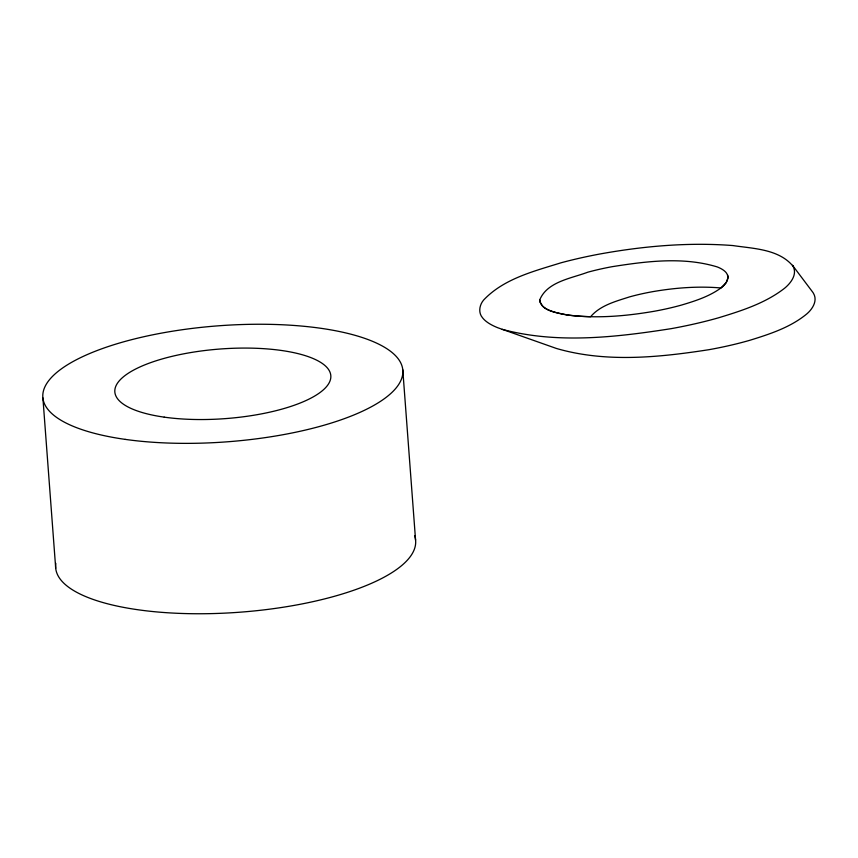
<?xml version="1.0" encoding="UTF-8"?>
<svg xmlns="http://www.w3.org/2000/svg" width="858" height="858" viewBox="0 0 858 858"><rect width="100%" height="100%" fill="white"/><g stroke="black" fill="none" stroke-linecap="round" stroke-linejoin="round"><path stroke-width="1.29" d="M539.714 299.968C547.061 281.671 571.246 278.442 587.762 272.211A126.158 40.658 -4.3 0 1 611.99 266.709C646.567 261.261 683.204 256.553 717.299 266.945A59.116 19.048 -4.3 0 1 726.233 272.747C730.619 278.089 725.536 284.706 720.999 287.934C709.373 296.439 695.43 300.911 681.778 304.987A126.062 40.626 -4.3 0 1 654.568 311.207C625.654 316.194 595.956 318.801 566.752 314.865C557.518 312.591 541.709 311.636 539.714 299.968L539.982 302.188L542.395 305.984A58.998 19.015 -4.3 0 0 548.798 310.092C562.001 315.497 576.522 316.248 590.604 316.731C600.246 305.341 615.679 301.373 629.332 296.954A103.807 33.451 -4.3 0 1 653.539 291.516C675.761 287.741 698.466 286.025 720.956 287.966L726.2 282.614L727.992 277.767A64.286 20.721 -4.3 0 0 727.498 274.892M502.22 329.343C557.325 344.112 615.69 337.333 671.246 328.646A210.06 67.696 -4.3 0 0 718.532 317.803C741.623 310.768 765.422 303.217 784.705 288.149C790.872 283.033 797.543 274.367 793.006 266.141C792.846 265.862 792.674 265.583 792.502 265.304L812.505 291.881C812.826 292.31 813.127 292.76 813.405 293.221C817.846 300.493 812.665 308.837 807.046 313.706C790.722 327.316 770.023 334.03 750.031 340.229A173.005 55.749 -4.3 0 1 708.89 349.699C658.751 357.464 605.887 362.848 556.424 348.466L498.166 327.885A99.678 32.121 -4.3 0 1 482.507 317.739C478.056 312.623 479.45 304.944 483.59 300.086C503.689 278.721 533.805 271.289 560.875 262.838A210.307 67.771 -4.3 0 1 599.839 254.011C643.65 246.096 688.438 242.117 732.904 245.56C753.367 248.638 778.699 248.97 793.006 266.141M402.767 369.712L415.572 540.1M42.9 397.897L55.706 568.286M414.607 535.767A180.491 58.162 -4.3 0 1 241.001 612.119A180.491 58.162 -4.3 0 1 55.834 563.395M125.161 439.371A180.491 58.162 -4.3 0 0 402.649 374.603A180.491 58.162 -4.3 0 0 140.691 337.451A180.491 58.162 -4.3 0 0 125.161 439.371M164.232 417.149A108.29 34.899 -4.3 0 0 330.716 378.281A108.29 34.899 -4.3 0 0 173.541 355.995A108.29 34.899 -4.3 0 0 164.232 417.149"/></g></svg>
